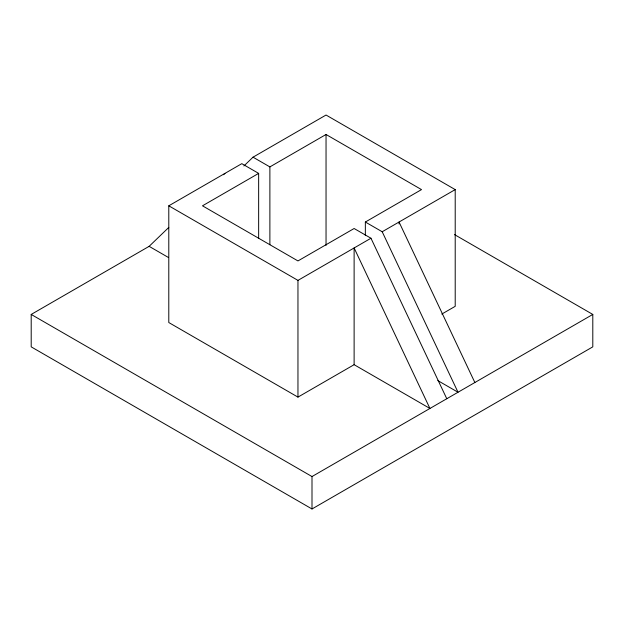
<?xml version="1.0" encoding="UTF-8"?>
<svg xmlns="http://www.w3.org/2000/svg" width="624" height="624" viewBox="0 0 624 624"><rect width="100%" height="100%" fill="white"/><g stroke="black" fill="none" stroke-linecap="round" stroke-linejoin="round"><path stroke-width="0.94" d="M454.506 234.593L592.8 314.434L592.8 346.858L312 508.973L31.2 346.858L31.2 314.434L149.136 246.34L168.792 227.425M223.548 174.736L224.952 173.386M243.906 165.961L253.032 157.178L326.04 115.027L455.208 189.602L455.208 306.329L441.8 314.067M354.12 364.689L354.12 247.962L429.936 408.463L354.12 364.689L297.96 397.114L168.792 322.538L168.792 205.811L241.8 163.66L258.648 173.386L258.648 238.563M258.648 173.386L202.488 205.811L297.96 260.933L354.12 228.509L370.968 238.235L446.784 398.736M253.032 157.178L269.88 166.904L326.04 134.48L421.512 189.602L365.352 222.027L365.352 235.638M168.792 205.811L297.96 280.387L370.968 238.235M365.352 222.027L382.2 231.754L455.208 189.602M31.2 314.434L312 476.549L592.8 314.434M437.798 380.578L458.016 392.246L382.2 231.754M149.136 246.34L168.511 257.533M474.864 382.52L399.048 222.027L399.048 223.969M326.04 134.48L326.04 245.372M312 476.549L312 508.973M297.96 280.387L297.96 397.114M269.88 166.904L269.88 244.717"/></g></svg>
